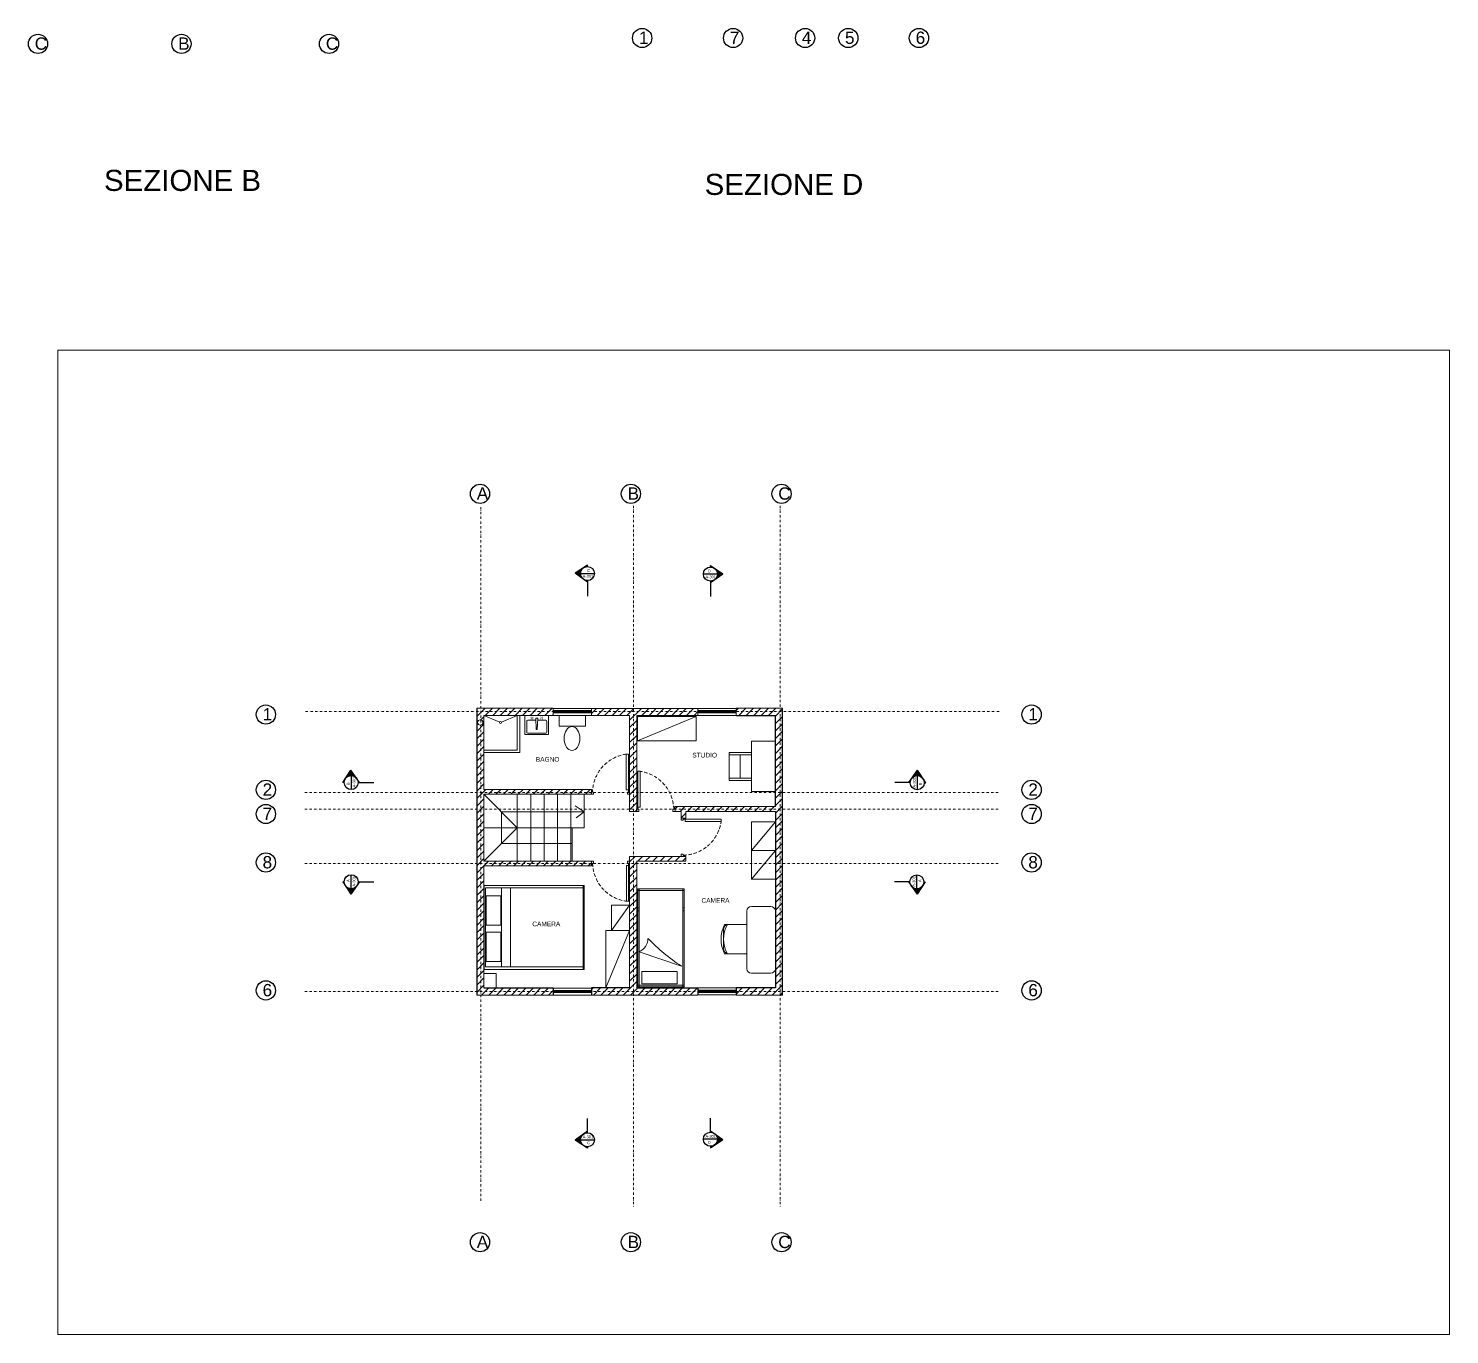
# Model space of a CAD drawing. Header units: centimetres. Extents: x -3748 to 36104, y 2014 to 15840.
# Drawn here: x 228 to 3260, y 2014 to 4800 of the extents above; entities that cross this region are included whole.
import ezdxf

# ---------------------------------------------------------------- set-up
doc = ezdxf.new("R2010")
doc.units = ezdxf.units.CM
doc.header["$MEASUREMENT"] = 0
doc.linetypes.add('DASHDOT', pattern=[1, 0.5, -0.25, 0, -0.25])
doc.linetypes.add('HIDDEN', pattern=[0.375, 0.25, -0.125])
doc.layers.get('0').update_dxf_attribs({"lineweight": 18})
for name, color, linetype, lineweight in [('Arredi', 3, 'Continuous', 15), ('Dettagli', 3, 'Continuous', 18), ('finestre', 4, 'Continuous', 15), ('linee', 252, 'DASHDOT', 13), ('Muri esterni', 1, 'Continuous', 30), ('Muri interni', 1, 'Continuous', 25), ('Quote', 5, 'Continuous', 18), ('Scale', 3, 'Continuous', 18), ('Scritte', 6, 'Continuous', 18)]:
    doc.layers.add(name, color=color, linetype=linetype, lineweight=lineweight)
doc.layers.add('linee guida', color=5, linetype='Continuous', lineweight=18, plot=False)
doc.layers.add('Porte', color=2, linetype='Continuous')
doc.layers.add('SECT-SYMB', color=2, linetype='Continuous')
doc.styles.get("Standard").update_dxf_attribs({"font": 'Arial.ttf'})

msp = doc.modelspace()

# ---------------------------------------------------------------- hatches: boundary and pattern name
at = {"layer": 'Arredi'}
h = msp.add_hatch(dxfattribs=at)
h.set_pattern_fill('ANSI31', color=256, scale=90)
h.paths.add_polyline_path([(1199.4, 3334.4), (1347.3, 3334.4), (1347.3, 3349.7), (1184.1, 3349.7), (1184.1, 2737.7), (1347.3, 2737.7), (1347.3, 2753.1), (1199.4, 2753.1), (1199.4, 3013.2), (1428.9, 3013.2), (1428.9, 3023.4), (1199.4, 3023.4)])
h.paths.add_polyline_path([(1186.2, 3319.1, -1), (1197.4, 3319.1, -1)], flags=16)
h = msp.add_hatch(dxfattribs=at)
h.set_pattern_fill('ANSI31', color=256, scale=90)
h.paths.add_polyline_path([(1525.7, 3334.4), (1656, 3334.4), (1656, 3349.3), (1428.9, 3349.3), (1428.9, 3334.4), (1510.4, 3334.4), (1510.4, 3129.5), (1525.7, 3129.5)])
at = {"layer": 'Dettagli'}
h = msp.add_hatch(dxfattribs=at)
h.set_pattern_fill('ANSI31', color=256, scale=15)
h.set_pattern_definition([(45, (3010.0258, 21.1883), (-1.3258252, 1.3258252), [])])
h.paths.add_polyline_path([(1351.8, 3339.7), (1351.8, 3344.4), (1347.3, 3344.4), (1347.3, 3339.7)])
h = msp.add_hatch(dxfattribs=at)
h.set_pattern_fill('ANSI31', color=256, scale=15)
h.set_pattern_definition([(45, (3011.9051, 21.1883), (-1.3258252, 1.3258252), [])])
h.paths.add_polyline_path([(1424.3, 3344.4), (1424.3, 3339.7), (1428.9, 3339.7), (1428.9, 3344.4)])
h = msp.add_hatch(dxfattribs=at)
h.set_pattern_fill('ANSI31', color=256, scale=90)
h.paths.add_polyline_path([(1836.6, 3349.7), (1737.6, 3349.7), (1737.6, 3334.4), (1821.4, 3334.4), (1821.4, 3139.7), (1607.2, 3139.7), (1607.3, 3129.5), (1620.3, 3129.5), (1620.3, 3115.1), (1630.5, 3115.1), (1630.5, 3129.5), (1821.4, 3129.5), (1821.4, 2753.2), (1737.7, 2753.2), (1737.7, 2737.7), (1836.6, 2737.7)])
h = msp.add_hatch(dxfattribs=at)
h.set_pattern_fill('ANSI31', color=256, scale=15)
h.set_pattern_definition([(45, (3318.7286, 21.1883), (-1.3258252, 1.3258252), [])])
h.paths.add_polyline_path([(1660.5, 3339.7), (1660.5, 3344.4), (1656, 3344.4), (1656, 3339.7)])
h = msp.add_hatch(dxfattribs=at)
h.set_pattern_fill('ANSI31', color=256, scale=15)
h.set_pattern_definition([(45, (3320.608, 21.1883), (-1.3258252, 1.3258252), [])])
h.paths.add_polyline_path([(1733, 3344.4), (1733, 3339.7), (1737.6, 3339.7), (1737.6, 3344.4)])
h = msp.add_hatch(dxfattribs=at)
h.set_pattern_fill('ANSI31', color=256, scale=90)
h.paths.add_polyline_path([(1428.9, 3175.2), (1428.9, 3176.3), (1199.4, 3176.3), (1199.4, 3166.1), (1428.9, 3166.1)])
h = msp.add_hatch(dxfattribs=at)
h.set_pattern_fill('ANSI31', color=256, scale=90)
h.paths.add_polyline_path([(1630.5, 3033.6), (1510.4, 3033.6), (1510.4, 2753.1), (1428.8, 2753.1), (1428.8, 2737.7), (1655.9, 2737.7), (1655.9, 2753.1), (1525.7, 2753.1), (1525.7, 3013.2), (1525.7, 3023.5), (1630.5, 3023.5)])
h = msp.add_hatch(dxfattribs=at)
h.set_pattern_fill('ANSI31', color=256, scale=15)
h.set_pattern_definition([(45, (3010.0309, -575.3555), (-1.3258252, 1.3258252), [])])
h.paths.add_polyline_path([(1351.8, 2743.2), (1351.8, 2747.8), (1347.3, 2747.8), (1347.3, 2743.2)])
h = msp.add_hatch(dxfattribs=at)
h.set_pattern_fill('ANSI31', color=256, scale=15)
h.set_pattern_definition([(45, (3011.9102, -575.3555), (-1.3258252, 1.3258252), [])])
h.paths.add_polyline_path([(1424.3, 2747.8), (1424.3, 2743.2), (1428.9, 2743.2), (1428.9, 2747.8)])
h = msp.add_hatch(dxfattribs=at)
h.set_pattern_fill('ANSI31', color=256, scale=15)
h.set_pattern_definition([(45, (3318.6986, -575.0033), (-1.3258252, 1.3258252), [])])
h.paths.add_polyline_path([(1660.5, 2743.5), (1660.5, 2748.2), (1655.9, 2748.2), (1655.9, 2743.5)])
h = msp.add_hatch(dxfattribs=at)
h.set_pattern_fill('ANSI31', color=256, scale=15)
h.set_pattern_definition([(45, (3320.578, -575.0033), (-1.3258252, 1.3258252), [])])
h.paths.add_polyline_path([(1733, 2748.2), (1733, 2743.5), (1737.5, 2743.5), (1737.5, 2748.2)])
at = {"layer": 'Quote'}
h = msp.add_hatch(color=256, dxfattribs=at)
h.dxf.hatch_style = 1
h.set_gradient(color1=(51, 51, 51), color2=(51, 51, 51), tint=1)
h.paths.add_polyline_path([(1394.2, 3637.4), (1409.8, 3626.4, -0.19408), (1405.6, 3636.8, -0.251876), (1412.3, 3649.4)])
h = msp.add_hatch(color=256, dxfattribs=at)
h.dxf.hatch_style = 1
h.set_gradient(color1=(51, 51, 51), color2=(51, 51, 51), tint=1)
h.paths.add_polyline_path([(1420.6, 3654.8), (1412.3, 3649.4, -0.147001), (1420.6, 3651.8)])
h = msp.add_hatch(color=256, dxfattribs=at)
h.dxf.hatch_style = 1
h.set_gradient(color1=(51, 51, 51), color2=(51, 51, 51), tint=1)
h.paths.add_polyline_path([(1682.9, 3653.8), (1682.9, 3650.8, -0.147001), (1691.2, 3648.4)])
h = msp.add_hatch(color=256, dxfattribs=at)
h.dxf.hatch_style = 1
h.set_gradient(color1=(51, 51, 51), color2=(51, 51, 51), tint=1)
h.paths.add_polyline_path([(1693.7, 3625.4), (1709.3, 3636.4), (1691.2, 3648.4, -0.251876), (1697.9, 3635.8, -0.19408)])
h = msp.add_hatch(color=256, dxfattribs=at)
h.dxf.hatch_style = 1
h.set_gradient(color1=(51, 51, 51), color2=(51, 51, 51), tint=1)
h.paths.add_polyline_path([(1420.6, 3621.8, -0.105717), (1414.5, 3623.2), (1420.6, 3618.8)])
h = msp.add_hatch(color=256, dxfattribs=at)
h.dxf.hatch_style = 1
h.set_gradient(color1=(51, 51, 51), color2=(51, 51, 51), tint=1)
h.paths.add_polyline_path([(915.8, 3217.5), (903.8, 3199.4, -0.468877), (926.7, 3201.9)])
h = msp.add_hatch(color=256, dxfattribs=at)
h.dxf.hatch_style = 1
h.set_gradient(color1=(51, 51, 51), color2=(51, 51, 51), tint=1)
h.paths.add_polyline_path([(2124.9, 3217.2), (2113.9, 3201.7, -0.468877), (2136.8, 3199)])
h = msp.add_hatch(color=256, dxfattribs=at)
h.dxf.hatch_style = 1
h.set_gradient(color1=(51, 51, 51), color2=(51, 51, 51), tint=1)
h.paths.add_polyline_path([(903.8, 3199.4), (898.3, 3191.1), (901.3, 3191.1, -0.147001)])
h = msp.add_hatch(color=256, dxfattribs=at)
h.dxf.hatch_style = 1
h.set_gradient(color1=(51, 51, 51), color2=(51, 51, 51), tint=1)
h.paths.add_polyline_path([(930, 3197.2, -0.105717), (931.3, 3191.1), (934.3, 3191.1)])
h = msp.add_hatch(color=256, dxfattribs=at)
h.dxf.hatch_style = 1
h.set_gradient(color1=(51, 51, 51), color2=(51, 51, 51), tint=1)
h.paths.add_polyline_path([(2110.6, 3197), (2106.3, 3190.9), (2109.3, 3190.9, -0.105717)])
h = msp.add_hatch(color=256, dxfattribs=at)
h.dxf.hatch_style = 1
h.set_gradient(color1=(51, 51, 51), color2=(51, 51, 51), tint=1)
h.paths.add_polyline_path([(2136.8, 3199, -0.147001), (2139.3, 3190.7), (2142.3, 3190.7)])
h = msp.add_hatch(color=256, dxfattribs=at)
h.dxf.hatch_style = 1
h.set_gradient(color1=(51, 51, 51), color2=(51, 51, 51), tint=1)
h.paths.add_polyline_path([(901.3, 2979.5), (898.3, 2979.5), (903.8, 2971.2, -0.147001)])
h = msp.add_hatch(color=256, dxfattribs=at)
h.dxf.hatch_style = 1
h.set_gradient(color1=(51, 51, 51), color2=(51, 51, 51), tint=1)
h.paths.add_polyline_path([(934.3, 2979.5), (931.3, 2979.5, -0.105717), (930, 2973.3)])
h = msp.add_hatch(color=256, dxfattribs=at)
h.dxf.hatch_style = 1
h.set_gradient(color1=(51, 51, 51), color2=(51, 51, 51), tint=1)
h.paths.add_polyline_path([(2108.3, 2979.2), (2105.3, 2979.2), (2109.5, 2973.1, -0.105717)])
h = msp.add_hatch(color=256, dxfattribs=at)
h.dxf.hatch_style = 1
h.set_gradient(color1=(51, 51, 51), color2=(51, 51, 51), tint=1)
h.paths.add_polyline_path([(2141.3, 2979.1), (2138.3, 2979.1, -0.147001), (2135.7, 2970.8)])
h = msp.add_hatch(color=256, dxfattribs=at)
h.dxf.hatch_style = 1
h.set_gradient(color1=(51, 51, 51), color2=(51, 51, 51), tint=1)
h.paths.add_polyline_path([(926.7, 2968.7, -0.468877), (903.8, 2971.2), (915.8, 2953.1)])
h = msp.add_hatch(color=256, dxfattribs=at)
h.dxf.hatch_style = 1
h.set_gradient(color1=(51, 51, 51), color2=(51, 51, 51), tint=1)
h.paths.add_polyline_path([(2135.7, 2970.8, -0.468877), (2112.8, 2968.4), (2123.7, 2952.7)])
h = msp.add_hatch(color=256, dxfattribs=at)
h.dxf.hatch_style = 1
h.set_gradient(color1=(51, 51, 51), color2=(51, 51, 51), tint=1)
h.paths.add_polyline_path([(1409.8, 2439.6), (1394.2, 2428.6), (1412.3, 2416.7, -0.251876), (1405.6, 2429.2, -0.19408)])
h = msp.add_hatch(color=256, dxfattribs=at)
h.dxf.hatch_style = 1
h.set_gradient(color1=(51, 51, 51), color2=(51, 51, 51), tint=1)
h.paths.add_polyline_path([(1420.6, 2447.2), (1414.5, 2442.9, -0.105717), (1420.6, 2444.2)])
h = msp.add_hatch(color=256, dxfattribs=at)
h.dxf.hatch_style = 1
h.set_gradient(color1=(51, 51, 51), color2=(51, 51, 51), tint=1)
h.paths.add_polyline_path([(1682.9, 2448.2), (1682.9, 2445.2, -0.105717), (1689, 2443.9)])
h = msp.add_hatch(color=256, dxfattribs=at)
h.dxf.hatch_style = 1
h.set_gradient(color1=(51, 51, 51), color2=(51, 51, 51), tint=1)
h.paths.add_polyline_path([(1693.7, 2440.6, -0.19408), (1697.9, 2430.2, -0.251876), (1691.2, 2417.7), (1709.3, 2429.6)])
h = msp.add_hatch(color=256, dxfattribs=at)
h.dxf.hatch_style = 1
h.set_gradient(color1=(51, 51, 51), color2=(51, 51, 51), tint=1)
h.paths.add_polyline_path([(1420.6, 2414.2, -0.147001), (1412.3, 2416.7), (1420.6, 2411.2)])
h = msp.add_hatch(color=256, dxfattribs=at)
h.dxf.hatch_style = 1
h.set_gradient(color1=(51, 51, 51), color2=(51, 51, 51), tint=1)
h.paths.add_polyline_path([(1691.2, 2417.7, -0.147001), (1682.9, 2415.2), (1682.9, 2412.2)])

# ---------------------------------------------------------------- linework, layer by layer
at = {"lineweight": 5}
for p, q in [((1821.4, 3279), (1821.4, 3171.9)), ((1821.4, 2794.4), (1821.4, 2916.7)), ((1619.7, 2753.2), (1619.7, 2753.2))]:
    msp.add_line(p, q, dxfattribs=at)
at = {"layer": 'Arredi', "lineweight": 5}
for p, q in [((1233.2, 3319.9), (1199.4, 3334.4)), ((1237, 3319.9), (1270.8, 3334.4)), ((1270.8, 3334.4), (1270.8, 3260.4)), ((1275.9, 3334.4), (1275.9, 3255.4)), ((1286.7, 3334.4), (1286.7, 3293.6)), ((1290.9, 3322), (1290.9, 3298.5)), ((1310.4, 3324), (1292.9, 3324)), ((1331.7, 3324), (1314.1, 3324)), ((1333.7, 3298.5), (1333.7, 3322)), ((1337.7, 3293.6), (1337.7, 3334.4)), ((1527.3, 3280.3), (1652.1, 3331.6)), ((1286.7, 3293.6), (1337.7, 3293.6)), ((1292.9, 3296.5), (1331.7, 3296.5)), ((1770.5, 3279), (1770.5, 3171.9)), ((1821.4, 3279), (1770.5, 3279)), ((1199.4, 3260.4), (1270.8, 3260.4)), ((1275.9, 3255.4), (1199.4, 3255.4)), ((1770.5, 3255.5), (1722.8, 3255.5)), ((1722.8, 3255.5), (1722.8, 3195.4)), ((1770.5, 3250.4), (1722.8, 3250.4)), ((1770.5, 3250.4), (1746.2, 3250.4)), ((1746.2, 3250.4), (1746.2, 3200.5)), ((1770.5, 3200.5), (1722.8, 3200.5)), ((1722.8, 3195.4), (1770.5, 3195.4)), ((1770.5, 3171.9), (1821.4, 3171.9)), ((1821.4, 3107.4), (1770.5, 3107.4)), ((1770.5, 3107.4), (1770.5, 3046.2)), ((1821.4, 3107.4), (1770.5, 3046.2)), ((1770.5, 3046.2), (1821.4, 3046.2)), ((1821.4, 3045.9), (1770.5, 3045.9)), ((1770.5, 3045.9), (1770.5, 2984.7)), ((1821.4, 3045.9), (1770.5, 2984.7)), ((1770.5, 2984.7), (1821.4, 2984.7)), ((1199.8, 2971.8), (1413.8, 2971.8)), ((1411.2, 2792.2), (1411.2, 2971.8)), ((1413.8, 2971.8), (1413.8, 2792.2)), ((1760.3, 2916.7), (1760.3, 2794.4)), ((1770.5, 2926.9), (1811.3, 2926.9)), ((1720.9, 2888.2), (1713.2, 2888.2)), ((1760.3, 2888.2), (1720.9, 2888.2)), ((1459.4, 2753.1), (1510.4, 2875.5)), ((1710.7, 2878), (1710.7, 2836.2)), ((1530.5, 2830.2), (1621, 2799.6)), ((1720.9, 2826), (1713.2, 2826)), ((1720.9, 2826), (1760.3, 2826)), ((1413.8, 2792.2), (1199.8, 2792.2)), ((1199.5, 2783.8), (1226, 2783.8)), ((1225.9, 2753.2), (1225.9, 2783.8)), ((1770.5, 2784.2), (1811.3, 2784.2))]:
    msp.add_line(p, q, dxfattribs=at)
at = {"layer": 'Arredi'}
for p, q in [((1527.3, 3331.6), (1652.1, 3331.6)), ((1471.9, 2875.5), (1510.4, 2929.3))]:
    msp.add_line(p, q, dxfattribs=at)
at = {"layer": 'Arredi', "lineweight": 5}
for points in [[(1311.3, 3304.1), (1313.3, 3304.1), (1314.3, 3328.6), (1310.3, 3328.6)], [(1411.2, 2797.7), (1203.2, 2797.7), (1203.2, 2966.8), (1411.2, 2966.8)], [(1235.8, 2887), (1204.2, 2887), (1204.2, 2949.2), (1235.8, 2949.2)], [(1256.3, 2797.7), (1236.8, 2797.7), (1236.8, 2966.8), (1256.3, 2966.8)], [(1527.8, 2755.2), (1527.8, 2964.5), (1626.8, 2964.5), (1626.8, 2755.2)], [(1527.8, 2961.1), (1527.8, 2964.5), (1530.5, 2964.5), (1530.5, 2961.1)], [(1530.5, 2758.6), (1530.5, 2961.1), (1624.1, 2961.1), (1624.1, 2758.6)], [(1624.1, 2961.1), (1624.1, 2964.5), (1626.8, 2964.5), (1626.8, 2961.1)], [(1527.8, 2917.3), (1527.8, 2923.8), (1530.5, 2923.8), (1530.5, 2917.3)], [(1624.1, 2917.3), (1624.1, 2923.8), (1626.8, 2923.8), (1626.8, 2917.3)], [(1235.8, 2809.4), (1204.2, 2809.4), (1204.2, 2871.6), (1235.8, 2871.6)], [(1536.8, 2761.6), (1536.8, 2788.1), (1612.2, 2788.1), (1612.2, 2761.6)], [(1527.8, 2755.2), (1527.8, 2758.6), (1530.5, 2758.6), (1530.5, 2755.2)], [(1624.1, 2755.2), (1624.1, 2758.7), (1626.8, 2758.7), (1626.8, 2755.2)]]:
    msp.add_lwpolyline(points, close=True, dxfattribs=at)
at = {"layer": 'Arredi', "lineweight": 0}
msp.add_lwpolyline([(1359.9, 3334.4), (1416.6, 3334.4), (1416.6, 3311.1), (1359.9, 3311.1)], close=True, dxfattribs=at)
at = {"layer": 'Arredi', "lineweight": 5}
for points in [[(1527.3, 3331.6), (1527.3, 3280.3), (1652.1, 3280.3), (1652.1, 3331.6)], [(1510.4, 2753.1), (1459.4, 2753.1), (1459.4, 2875.5), (1510.4, 2875.5)]]:
    msp.add_lwpolyline(points, dxfattribs=at)
at = {"layer": 'Arredi'}
msp.add_lwpolyline([(1510.4, 2875.5), (1471.9, 2875.5), (1471.9, 2929.3), (1510.4, 2929.3)], close=True, dxfattribs=at)
at = {"layer": 'Arredi', "lineweight": 5}
msp.add_circle((1235.1, 3319.1), 2.04, dxfattribs=at)
for centre, radius, start, end in [((1292.9, 3322), 2.04, 90, 180), ((1331.7, 3322), 2.04, 0, 90), ((1292.9, 3298.5), 2.04, 180, 270), ((1331.7, 3298.5), 2.04, 270, 0), ((1770.5, 2916.7), 10.2, 90, 180), ((1811.3, 2916.7), 10.2, 0, 90), ((1772.9, 2857.1), 67.3, 152.4759, 207.5241), ((1720.9, 2878), 10.2, 90, 180), ((1772.9, 2857.1), 62.2, 150, 210), ((1519.6, 2858.1), 29.9, 291.2489, 1.147), ((1835.6, 3131.8), 395.5, 223.672, 237.134), ((1720.9, 2836.2), 10.2, 180, 270), ((1770.5, 2794.4), 10.2, 180, 270), ((1811.3, 2794.4), 10.2, 270, 0)]:
    msp.add_arc(centre, radius, start, end, dxfattribs=at)
at = {"layer": 'Arredi', "lineweight": 0}
msp.add_ellipse((1387.5, 3284.9), major_axis=(0, -25.6), ratio=0.656103, dxfattribs=at)
at = {"layer": 'Dettagli', "lineweight": 5}
msp.add_line((1199.8, 2792.2), (1199.8, 2971.8), dxfattribs=at)
at = {"layer": 'finestre', "lineweight": 0}
for p, q in [((1428.9, 3349.3), (1347.3, 3349.3)), ((1737.6, 3349.3), (1656, 3349.3)), ((1428.9, 3334.4), (1347.3, 3334.4)), ((1737.6, 3334.4), (1656, 3334.4)), ((1428.9, 2752.8), (1347.3, 2752.8)), ((1428.9, 2737.8), (1347.3, 2737.8)), ((1737.5, 2753.1), (1655.9, 2753.1)), ((1737.5, 2738.2), (1655.9, 2738.2))]:
    msp.add_line(p, q, dxfattribs=at)
at = {"layer": 'finestre'}
for p, q in [((1351.8, 3344.4), (1424.3, 3344.4)), ((1351.8, 3342.4), (1424.3, 3342.4)), ((1351.8, 3341.7), (1424.3, 3341.7)), ((1351.8, 3339.7), (1424.3, 3339.7)), ((1660.5, 3344.4), (1733, 3344.4)), ((1660.5, 3342.4), (1733, 3342.4)), ((1660.5, 3341.7), (1733, 3341.7)), ((1660.5, 3339.7), (1733, 3339.7)), ((1351.8, 2747.8), (1424.3, 2747.8)), ((1351.8, 2745.8), (1424.3, 2745.8)), ((1351.8, 2745.2), (1424.3, 2745.2)), ((1351.8, 2743.2), (1424.3, 2743.2)), ((1660.5, 2748.2), (1733, 2748.2)), ((1660.5, 2746.2), (1733, 2746.2)), ((1660.5, 2745.5), (1733, 2745.5)), ((1660.5, 2743.5), (1733, 2743.5))]:
    msp.add_line(p, q, dxfattribs=at)
at = {"layer": 'finestre', "lineweight": 5, "const_width": 0.51}
for points in [[(1301, 3330.4, 1), (1299.5, 3330.4, 1)], [(1301, 3326.8, -1), (1299.5, 3326.8, -1)], [(1300.8, 3328.6, 1), (1303.4, 3328.6, 1)], [(1303.9, 3331.1, 1), (1303.9, 3329.5, 1)], [(1303.9, 3326.1, -1), (1303.9, 3327.6, -1)], [(1321.4, 3330.4, 1), (1319.9, 3330.4, 1)], [(1321.4, 3326.8, -1), (1319.9, 3326.8, -1)], [(1321.2, 3328.6, 1), (1323.8, 3328.6, 1)], [(1324.3, 3331.1, 1), (1324.3, 3329.5, 1)], [(1324.3, 3326.1, -1), (1324.3, 3327.6, -1)]]:
    msp.add_lwpolyline(points, format="xyb", close=True, dxfattribs=at)
at = {"layer": 'finestre', "lineweight": 5}
msp.add_circle((1191.8, 3319.1), 5.61, dxfattribs=at)
at = {"layer": 'linee', "ltscale": 10}
for p, q in [((1193, 3778.5), (1193, 2296.6)), ((1518.7, 3781.4), (1518.7, 2285.9)), ((819.1, 3342.7), (2301.1, 3342.7)), ((817.4, 3170), (2299.4, 3170)), ((817.4, 3134.3), (2299.4, 3134.3)), ((817.4, 3018.7), (2299.4, 3018.7)), ((817.4, 2745.6), (2299.4, 2745.6))]:
    msp.add_line(p, q, dxfattribs=at)
at = {"layer": 'linee', "linetype": 'DASHDOT', "ltscale": 10}
msp.add_line((1831.4, 3781.4), (1831.4, 2285.9), dxfattribs=at)
at = {"layer": 'linee guida'}
msp.add_lwpolyline([(290.1, 4113.6), (290.1, 2013.6), (3260.1, 2013.6), (3260.1, 4113.6)], close=True, dxfattribs=at)
at = {"layer": 'Muri esterni', "lineweight": 5}
for p, q in [((1184.1, 3349.7), (1347.3, 3349.7)), ((1347.3, 3334.4), (1347.3, 3349.7)), ((1428.9, 3349.3), (1656, 3349.3)), ((1428.9, 3334.4), (1428.9, 3349.3)), ((1656, 3334.4), (1656, 3349.3)), ((1737.6, 3349.7), (1737.6, 3334.4)), ((1737.6, 3349.7), (1836.6, 3349.7)), ((1199.4, 3334.4), (1347.3, 3334.4)), ((1199.4, 3176.3), (1199.4, 3334.4)), ((1199.4, 3023.4), (1199.4, 3166.1)), ((1199.4, 3013.2), (1199.4, 2753.1)), ((1184.1, 2737.7), (1347.3, 2737.7)), ((1428.8, 2737.7), (1655.9, 2737.7)), ((1737.7, 2737.7), (1836.6, 2737.7))]:
    msp.add_line(p, q, dxfattribs=at)
at = {"layer": 'Muri esterni'}
for p, q in [((1184.1, 3349.7), (1184.1, 2737.8)), ((1836.6, 2737.7), (1836.6, 3349.7)), ((1737.6, 3334.4), (1821.4, 3334.4)), ((1821.4, 3139.7), (1821.4, 3334.4)), ((1821.4, 3129.5), (1821.4, 2753.2)), ((1199.4, 2753.1), (1347.3, 2753.1)), ((1347.3, 2753.1), (1347.3, 2737.7)), ((1510.4, 2753.1), (1428.8, 2753.1)), ((1428.8, 2753.1), (1428.8, 2737.7)), ((1525.7, 2753.1), (1655.9, 2753.1)), ((1655.9, 2753.1), (1655.9, 2737.7)), ((1821.4, 2753.2), (1737.7, 2753.2)), ((1737.7, 2753.2), (1737.7, 2737.7))]:
    msp.add_line(p, q, dxfattribs=at)
at = {"layer": 'Muri esterni', "lineweight": 5}
for points in [[(1428.9, 3334.4), (1510.4, 3334.4)], [(1525.7, 3334.4), (1656, 3334.4)]]:
    msp.add_lwpolyline(points, dxfattribs=at)
at = {"layer": 'Muri interni', "lineweight": 5}
for p, q in [((1510.4, 3334.4), (1510.4, 3129.5)), ((1525.7, 3129.5), (1525.7, 3334.4)), ((1428.9, 3176.3), (1199.4, 3176.3)), ((1428.9, 3166.1), (1199.4, 3166.1)), ((1428.9, 3176.3), (1428.9, 3166.1)), ((1510.4, 3129.5), (1525.7, 3129.5)), ((1607.2, 3139.7), (1821.4, 3139.7)), ((1607.2, 3139.7), (1607.3, 3129.5)), ((1620.3, 3129.5), (1607.3, 3129.5)), ((1630.5, 3129.5), (1821.4, 3129.5)), ((1620.3, 3115.1), (1630.5, 3115.1)), ((1428.9, 3023.4), (1199.4, 3023.4)), ((1428.9, 3013.2), (1199.4, 3013.2)), ((1525.7, 3013.2), (1525.7, 3023.5)), ((1525.7, 2753.1), (1525.7, 3013.2))]:
    msp.add_line(p, q, dxfattribs=at)
for points in [[(1620.3, 3115.1), (1620.3, 3129.5)], [(1630.5, 3115.1), (1630.5, 3129.5)], [(1510.4, 2753.1), (1510.4, 3033.6), (1630.5, 3033.6), (1630.5, 3033.6)], [(1525.7, 3023.5), (1630.5, 3023.5), (1630.5, 3033.6)], [(1428.9, 3023.4), (1428.9, 3013.2)]]:
    msp.add_lwpolyline(points, dxfattribs=at)
at = {"layer": 'Porte', "lineweight": 0}
for p, q in [((1503.3, 3175.2), (1503.3, 3251.7)), ((1503.3, 3251.7), (1507.8, 3251.7)), ((1507.8, 3251.7), (1507.8, 3175.2)), ((1528.2, 3138.5), (1528.2, 3215)), ((1528.2, 3215), (1532.7, 3215)), ((1532.7, 3215), (1532.7, 3138.5)), ((1431.3, 3175.2), (1428.9, 3175.2)), ((1428.9, 3175.2), (1428.9, 3166.2)), ((1428.9, 3166.2), (1433.3, 3166.2)), ((1433.3, 3170.7), (1431.3, 3170.7)), ((1433.3, 3166.2), (1433.3, 3170.7)), ((1503.3, 3175.2), (1507.8, 3175.2)), ((1510.3, 3175.2), (1505.8, 3175.2)), ((1505.8, 3166.2), (1505.8, 3170.7)), ((1505.8, 3170.7), (1507.8, 3170.7)), ((1510.3, 3166.2), (1505.8, 3166.2)), ((1507.8, 3170.7), (1507.8, 3175.2)), ((1510.3, 3175.2), (1510.3, 3166.2)), ((1528.2, 3138.5), (1525.7, 3138.5)), ((1525.7, 3129.5), (1530.2, 3129.5)), ((1528.2, 3134), (1528.2, 3138.5)), ((1528.2, 3138.5), (1532.7, 3138.5)), ((1530.2, 3134), (1528.2, 3134)), ((1530.2, 3129.5), (1530.2, 3134)), ((1602.7, 3129.5), (1602.7, 3134)), ((1602.7, 3134), (1604.7, 3134)), ((1607.3, 3129.5), (1602.7, 3129.5)), ((1604.7, 3138.5), (1607.2, 3138.5)), ((1607.2, 3138.5), (1607.3, 3129.5)), ((1620.2, 3115.1), (1620.2, 3110.6)), ((1620.2, 3110.6), (1624.7, 3110.6)), ((1629.2, 3115.1), (1620.3, 3115.1)), ((1624.7, 3110.6), (1624.7, 3112.6)), ((1624.7, 3112.6), (1629.2, 3112.6)), ((1629.2, 3115.1), (1629.2, 3110.6)), ((1705.7, 3112.6), (1629.2, 3112.6)), ((1629.2, 3108.1), (1629.2, 3112.6)), ((1629.2, 3108.1), (1705.7, 3108.1)), ((1705.7, 3108.1), (1705.7, 3112.6)), ((1620.2, 3033.6), (1620.2, 3038.1)), ((1620.2, 3038.1), (1624.7, 3038.1)), ((1629.2, 3033.6), (1620.3, 3033.6)), ((1624.7, 3038.1), (1624.7, 3036.1)), ((1629.2, 3036.1), (1629.2, 3033.6)), ((1429.1, 3014.5), (1429, 3023.4)), ((1429.1, 3023.5), (1433.6, 3023.5)), ((1431.6, 3014.5), (1429.1, 3014.5)), ((1433.6, 3019), (1431.6, 3019)), ((1433.6, 3023.5), (1433.6, 3019)), ((1503.6, 2937.9), (1503.6, 3014.4)), ((1503.6, 3014.4), (1508.1, 3014.4)), ((1510.6, 3023.4), (1506.1, 3023.4)), ((1506.1, 3023.4), (1506.1, 3018.9)), ((1506.1, 3018.9), (1508.1, 3018.9)), ((1508.1, 3018.9), (1508.1, 3014.4)), ((1508.1, 3014.4), (1510.6, 3014.4)), ((1508.1, 3014.4), (1508.1, 2937.9)), ((1503.6, 2937.9), (1508.1, 2937.9)), ((1506, 2937.9), (1510.5, 2937.9))]:
    msp.add_line(p, q, dxfattribs=at)
at = {"layer": 'Porte'}
msp.add_line((1624.7, 3036.1), (1629.2, 3036.1), dxfattribs=at)
at = {"layer": 'Porte', "linetype": 'HIDDEN', "lineweight": 0, "ltscale": 30}
for centre, start, end in [((1514.9, 3168.9), 97.9631, 178.7726), ((1521.1, 3132.2), 1.2274, 82.0369), ((1623, 3119.7), 271.2274, 352.0369), ((1515.1, 3020.7), 181.1745, 262.0399)]:
    msp.add_arc(centre, 83.6, start, end, dxfattribs=at)
at = {"layer": 'Quote'}
for points in [[(1347.3, 3344.4), (1351.8, 3344.4), (1351.8, 3339.7), (1347.3, 3339.7)], [(1424.3, 3344.4), (1428.9, 3344.4), (1428.9, 3339.7), (1424.3, 3339.7)], [(1656, 3344.4), (1660.5, 3344.4), (1660.5, 3339.7), (1656, 3339.7)], [(1733, 3344.4), (1737.6, 3344.4), (1737.6, 3339.7), (1733, 3339.7)], [(1347.3, 2747.8), (1351.8, 2747.8), (1351.8, 2743.2), (1347.3, 2743.2)], [(1424.3, 2747.8), (1428.9, 2747.8), (1428.9, 2743.2), (1424.3, 2743.2)], [(1655.9, 2748.2), (1660.5, 2748.2), (1660.5, 2743.5), (1655.9, 2743.5)], [(1733, 2748.2), (1737.5, 2748.2), (1737.5, 2743.5), (1733, 2743.5)]]:
    msp.add_lwpolyline(points, close=True, dxfattribs=at)
at = {"layer": 'Scale', "lineweight": 5}
for p, q in [((1270.8, 3094.7), (1199.4, 3166.1)), ((1270.8, 3094.7), (1270.8, 3166.1)), ((1299.3, 3094.7), (1299.3, 3166.1)), ((1327.9, 3094.7), (1327.9, 3166.1)), ((1356.4, 3094.7), (1356.4, 3166.1)), ((1385, 3094.7), (1385, 3166.1)), ((1413.6, 3094.7), (1413.6, 3166.1)), ((1270.8, 3094.7), (1199.4, 3094.7)), ((1199.4, 3094.7), (1306.3, 3094.7)), ((1270.8, 3094.7), (1199.4, 3023.4)), ((1270.8, 3094.7), (1270.8, 3023.4)), ((1270.8, 3092.2), (1270.8, 3094.7)), ((1299.3, 3094.7), (1299.3, 3023.4)), ((1327.9, 3094.7), (1327.9, 3023.4)), ((1356.4, 3094.7), (1356.4, 3023.4)), ((1385, 3094.7), (1385, 3023.4)), ((1387.6, 3094.7), (1413.6, 3094.7))]:
    msp.add_line(p, q, dxfattribs=at)
at = {"layer": 'Scale'}
for p, q in [((1237.2, 3061.2), (1237.2, 3128.3)), ((1237.2, 3128.3), (1413.6, 3128.3)), ((1413.6, 3128.3), (1394.2, 3141.5)), ((1413.6, 3128.3), (1396.1, 3115.5)), ((1387.6, 3061.2), (1237.2, 3061.2))]:
    msp.add_line(p, q, dxfattribs=at)
at = {"layer": 'Scale', "lineweight": 5}
msp.add_lwpolyline([(1387.6, 3023.4), (1387.6, 3094.7), (1270.8, 3094.7)], dxfattribs=at)
at = {"layer": 'SECT-SYMB'}
for p, q in [((1420.6, 3654.8), (1394.2, 3637.4)), ((1420.6, 3651.8), (1420.6, 3654.8)), ((1682.9, 3650.8), (1682.9, 3653.8)), ((1682.9, 3653.8), (1709.3, 3636.4)), ((1420.6, 3618.8), (1394.2, 3637.4)), ((1405.6, 3636.8), (1435.6, 3636.8)), ((1420.6, 3621.8), (1420.6, 3618.8)), ((1420.6, 3618.8), (1420.6, 3588.8)), ((1697.9, 3635.8), (1667.9, 3635.8)), ((1682.9, 3617.8), (1709.3, 3636.4)), ((1682.9, 3620.8), (1682.9, 3617.8)), ((1682.9, 3617.8), (1682.9, 3587.8)), ((898.3, 3191.1), (915.8, 3217.5)), ((934.3, 3191.1), (915.8, 3217.5)), ((2106.3, 3190.9), (2124.9, 3217.2)), ((2142.3, 3190.7), (2124.9, 3217.2)), ((901.3, 3191.1), (898.3, 3191.1)), ((916.3, 3206.1), (916.3, 3176.1)), ((931.3, 3191.1), (934.3, 3191.1)), ((934.3, 3191.1), (964.3, 3191.1)), ((2106.3, 3190.9), (2076.3, 3191)), ((2109.3, 3190.9), (2106.3, 3190.9)), ((2124.3, 3205.8), (2124.2, 3175.8)), ((2139.3, 3190.7), (2142.3, 3190.7)), ((901.3, 2979.5), (898.3, 2979.5)), ((898.3, 2979.5), (915.8, 2953.1)), ((934.3, 2979.5), (915.8, 2953.1)), ((916.3, 2964.5), (916.3, 2994.5)), ((931.3, 2979.5), (934.3, 2979.5)), ((934.3, 2979.5), (964.3, 2979.5)), ((2105.3, 2979.2), (2075.3, 2979.4)), ((2108.3, 2979.2), (2105.3, 2979.2)), ((2105.3, 2979.2), (2123.7, 2952.7)), ((2123.2, 2964.1), (2123.3, 2994.1)), ((2141.3, 2979.1), (2123.7, 2952.7)), ((2138.3, 2979.1), (2141.3, 2979.1)), ((1420.6, 2444.2), (1420.6, 2474.2)), ((1682.9, 2445.2), (1682.9, 2475.2)), ((1420.6, 2447.2), (1394.2, 2428.6)), ((1420.6, 2411.2), (1394.2, 2428.6)), ((1405.6, 2429.2), (1435.6, 2429.2)), ((1420.6, 2444.2), (1420.6, 2447.2)), ((1697.9, 2430.2), (1667.9, 2430.2)), ((1682.9, 2445.2), (1682.9, 2448.2)), ((1682.9, 2448.2), (1709.3, 2429.6)), ((1682.9, 2412.2), (1709.3, 2429.6)), ((1420.6, 2414.2), (1420.6, 2411.2)), ((1682.9, 2415.2), (1682.9, 2412.2))]:
    msp.add_line(p, q, dxfattribs=at)
for centre, radius in [((1537.2, 4779.1), 20.5), ((1731.3, 4779.1), 20.5), ((1884.9, 4779.1), 20.5), ((1977, 4779.1), 20.5), ((2127.8, 4779.1), 20.5), ((248.1, 4766.6), 20.5), ((554.1, 4766.6), 20.5), ((869.1, 4766.6), 20.5), ((1191.3, 3806.9), 20.5), ((1513.2, 3806.9), 20.5), ((1834.6, 3806.9), 20.5), ((1420.6, 3636.8), 15), ((1682.9, 3635.8), 15), ((734.3, 3336.1), 20.5), ((2368.2, 3336.1), 20.5), ((734.3, 3175.5), 20.5), ((916.3, 3191.1), 15), ((2124.3, 3190.8), 15), ((2368.2, 3175.5), 20.5), ((734.3, 3124), 20.5), ((2368.2, 3124), 20.5), ((734.3, 3020.5), 20.5), ((2368.2, 3020.5), 20.5), ((916.3, 2979.5), 15), ((2123.3, 2979.1), 15), ((734.3, 2747.7), 20.5), ((2368.2, 2747.7), 20.5), ((1420.6, 2429.2), 15), ((1682.9, 2430.2), 15), ((1191.3, 2210.6), 20.5), ((1513.2, 2210.6), 20.5), ((1834.6, 2210.6), 20.5)]:
    msp.add_circle(centre, radius, dxfattribs=at)

# ---------------------------------------------------------------- texts
at = {"layer": 'Arredi', "color": 0, "char_height": 44.98, "attachment_point": 1}
for s, width, insert in [('SEZIONE B', 535.179, (388.8, 4497.9)), ('SEZIONE D', 606.842, (1670.5, 4489.4))]:
    msp.add_mtext_dynamic_manual_height_columns(s, width=width, gutter_width=1, heights=[0], dxfattribs=dict(at, insert=insert))
at = {"layer": 'Scritte', "char_height": 10, "attachment_point": 1}
for s, insert in [('BAGNO', (1310.3, 3245.5)), ('STUDIO', (1644.2, 3254.5)), ('CAMERA', (1663.8, 2944.6)), ('CAMERA', (1302.8, 2894.4))]:
    msp.add_mtext_dynamic_manual_height_columns(s, width=2.198, gutter_width=1, heights=[0], dxfattribs=dict(at, insert=insert))
at = {"layer": 'SECT-SYMB'}
for s, p in [('C', (1419.8, 3640.3)), ('D', (1677.5, 3639.3)), ('A-301', (1410.3, 3627.8)), ('A-301', (1672.4, 3626.8)), ('A-301', (1410.3, 2432.4)), ('A-301', (1672.4, 2433.4)), ('D', (1677.5, 2420.7)), ('C', (1419.8, 2419.7))]:
    msp.add_text(s, height=6, dxfattribs=at).set_placement(p)
for s, rotation, p in [('B', 90, (912.8, 3185.7)), ('A-301', 90, (925.4, 3180.7)), ('A-301', 89.7316, (2121, 3180.4)), ('B', 89.7316, (2133.7, 3185.3)), ('A', 90, (912.8, 2979.1)), ('A-301', 90, (925.4, 2969.1)), ('A-301', 89.7316, (2120, 2968.8)), ('A', 89.7316, (2132.7, 2978.7))]:
    msp.add_text(s, height=6, rotation=rotation, dxfattribs=at).set_placement(p)
at = {"layer": 'SECT-SYMB', "char_height": 26.2, "attachment_point": 1}
for s, insert in [('1', (1530.2, 4792.8)), ('7', (1724.3, 4792.8)), ('4', (1877.9, 4792.8)), ('5', (1970, 4792.8)), ('6', (2120.8, 4792.8)), ('C', (241.1, 4780.3)), ('B', (547.1, 4780.3)), ('C', (862.2, 4780.3)), ('C', (1827.6, 3820.6)), ('A', (1184.3, 3820.6)), ('B', (1506.2, 3820.6)), ('1', (727.3, 3349.8)), ('1', (2361.2, 3349.8)), ('2', (727.3, 3189.2)), ('2', (2361.2, 3189.2)), ('7', (727.3, 3137.7)), ('7', (2361.2, 3137.7)), ('8', (727.3, 3034.2)), ('8', (2361.2, 3034.2)), ('6', (727.3, 2761.4)), ('6', (2361.2, 2761.4)), ('A', (1184.3, 2224.3)), ('B', (1506.2, 2224.3)), ('C', (1827.6, 2224.3))]:
    msp.add_mtext_dynamic_manual_height_columns(s, width=58.855, gutter_width=1, heights=[0], dxfattribs=dict(at, insert=insert))

doc.saveas('drawing.dxf')
